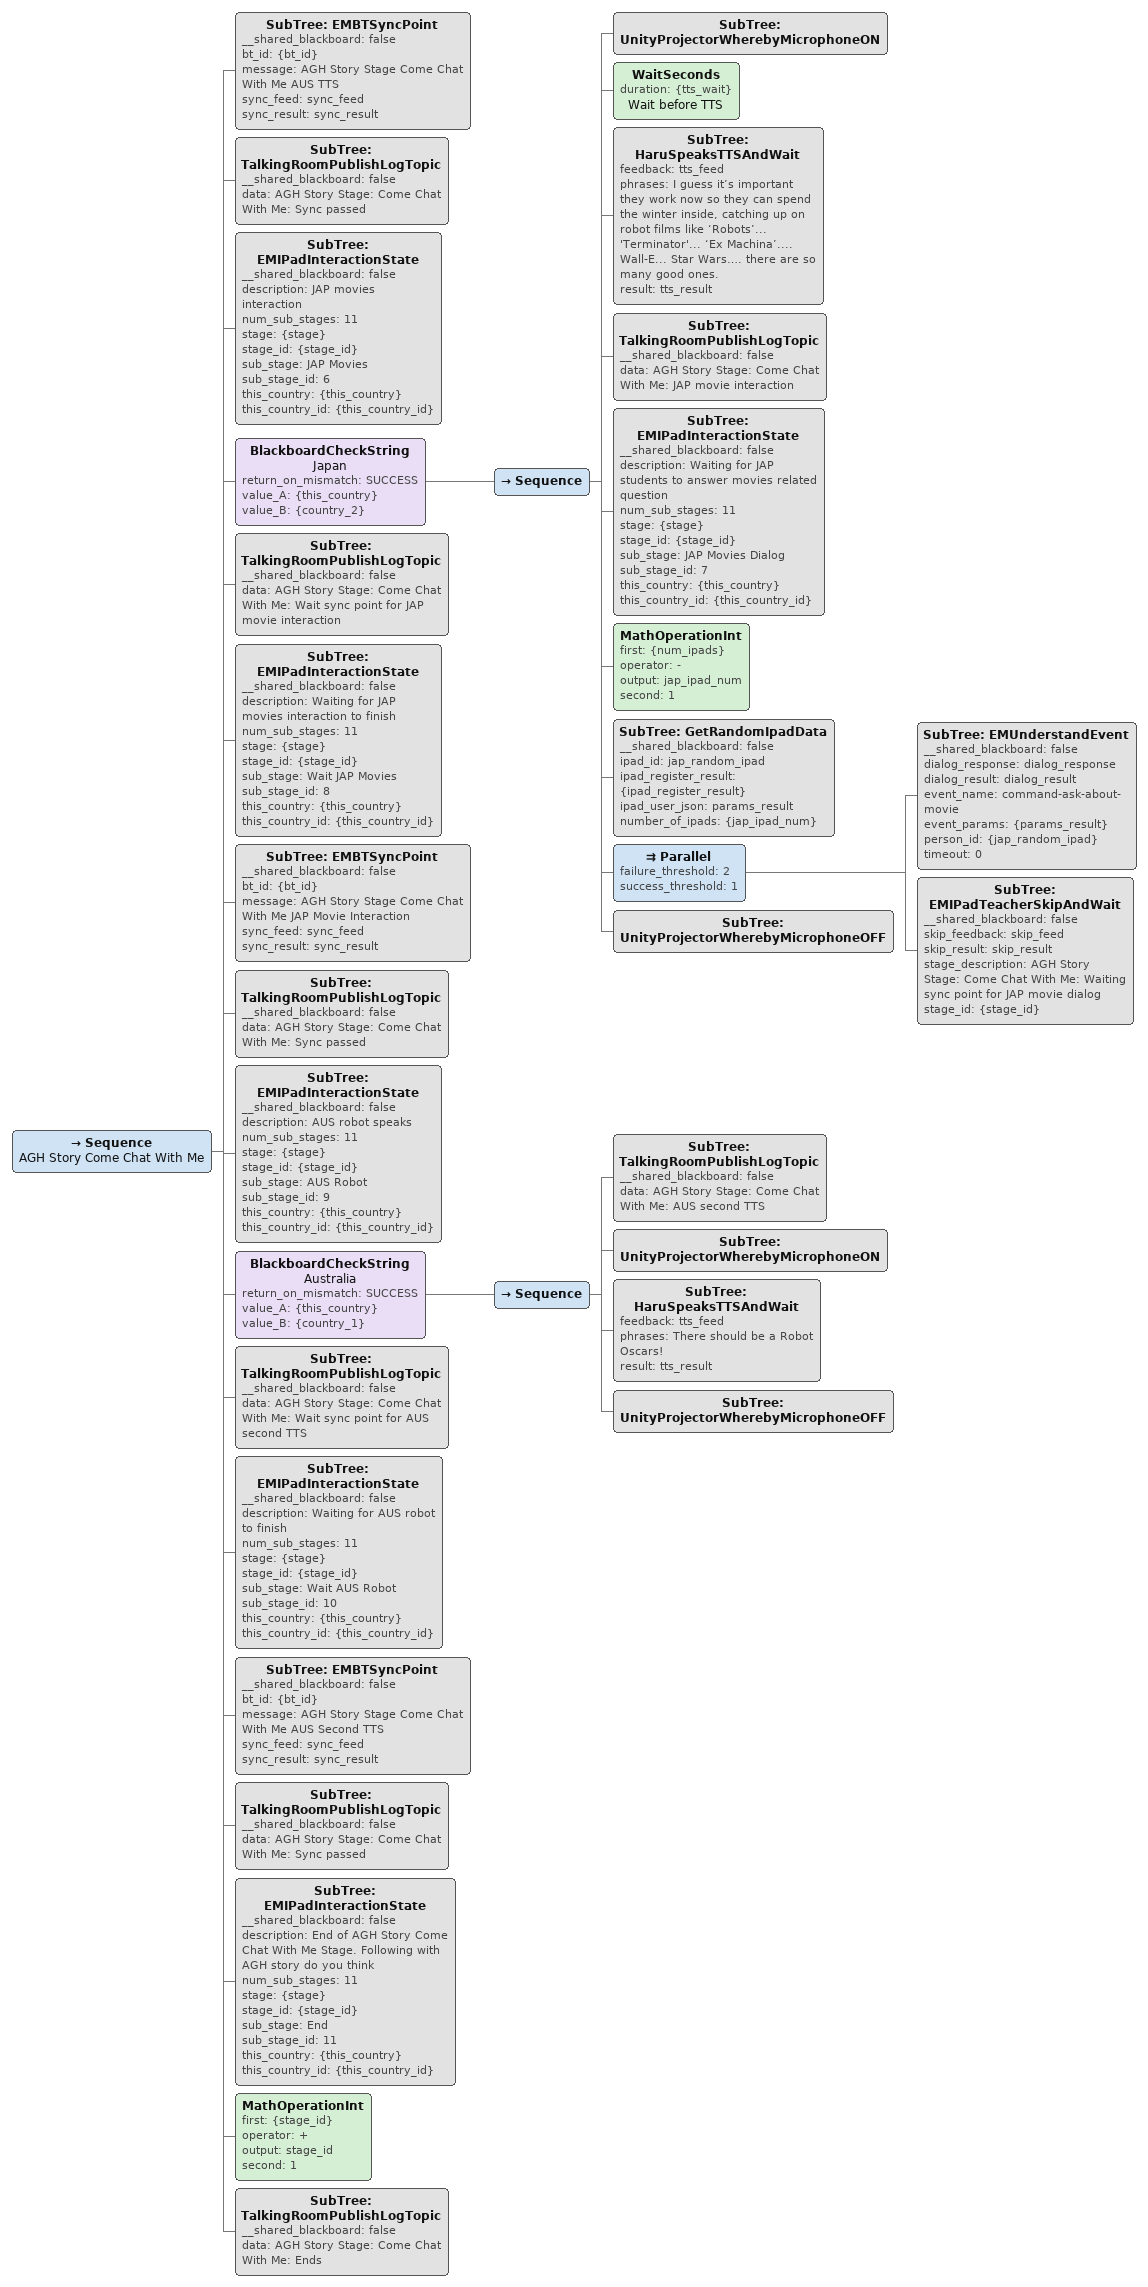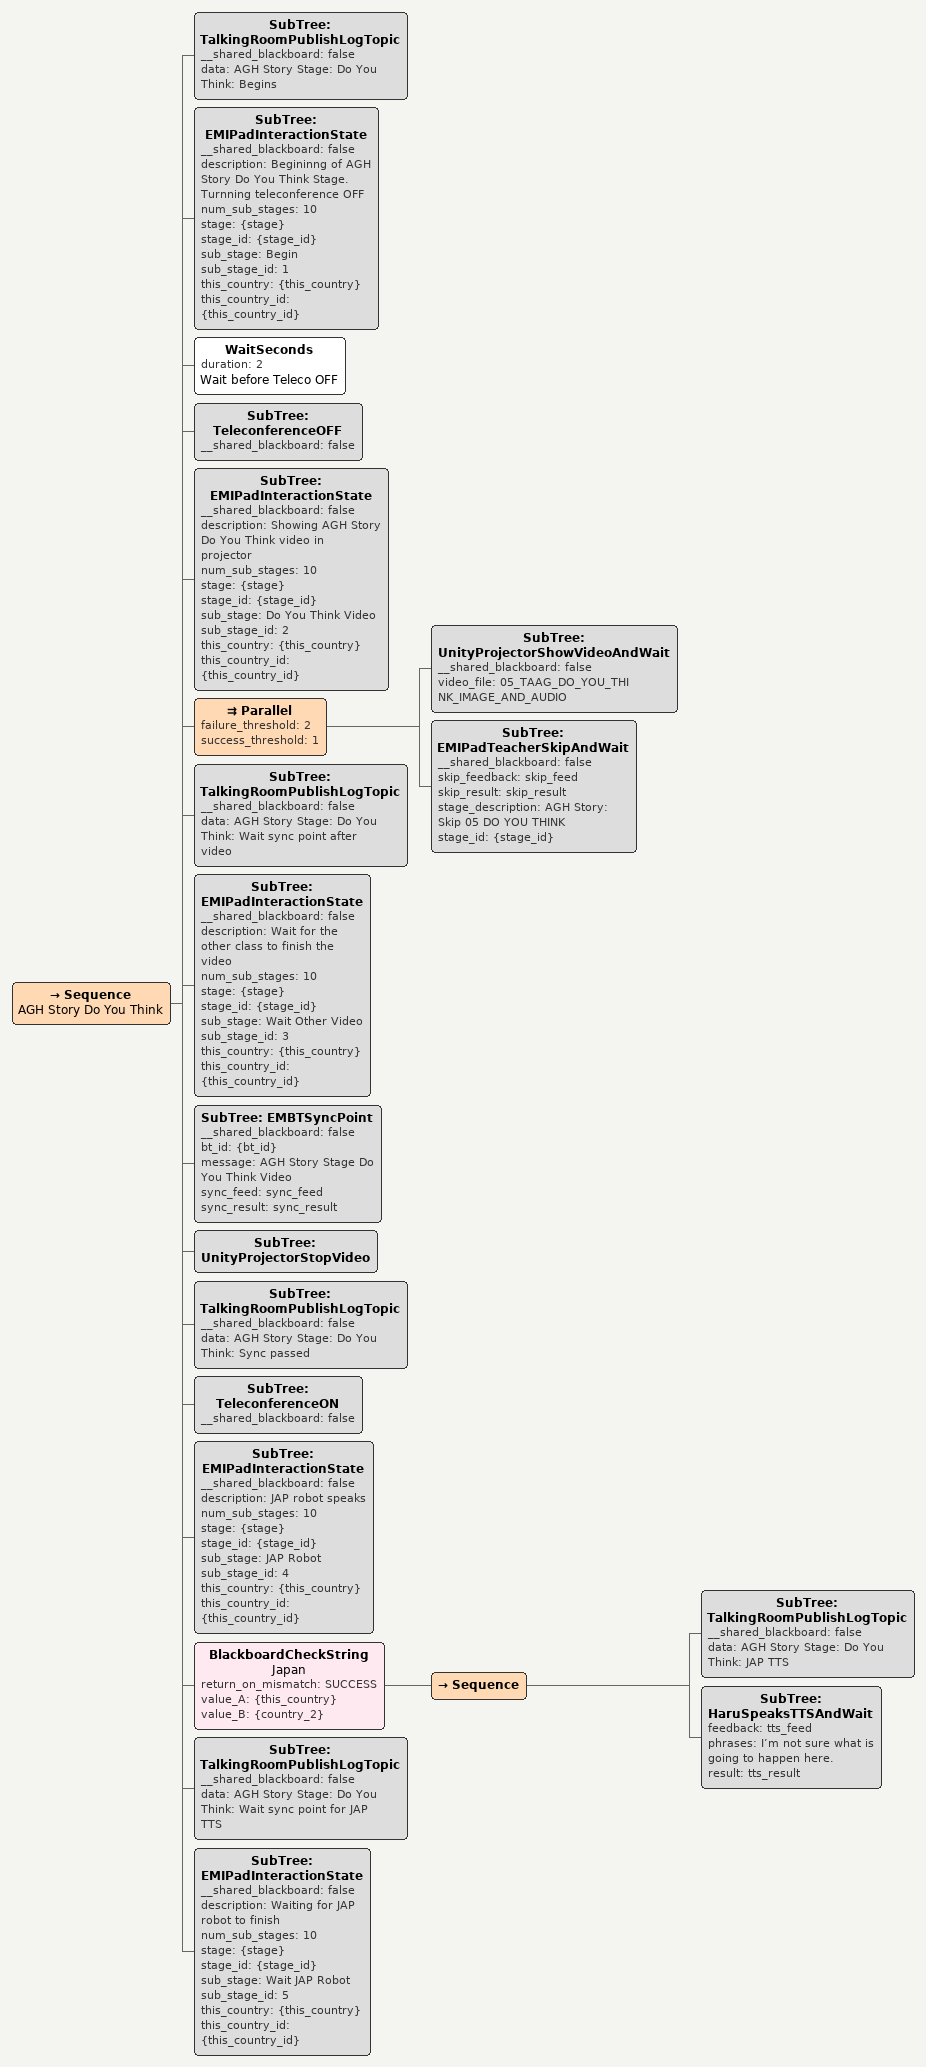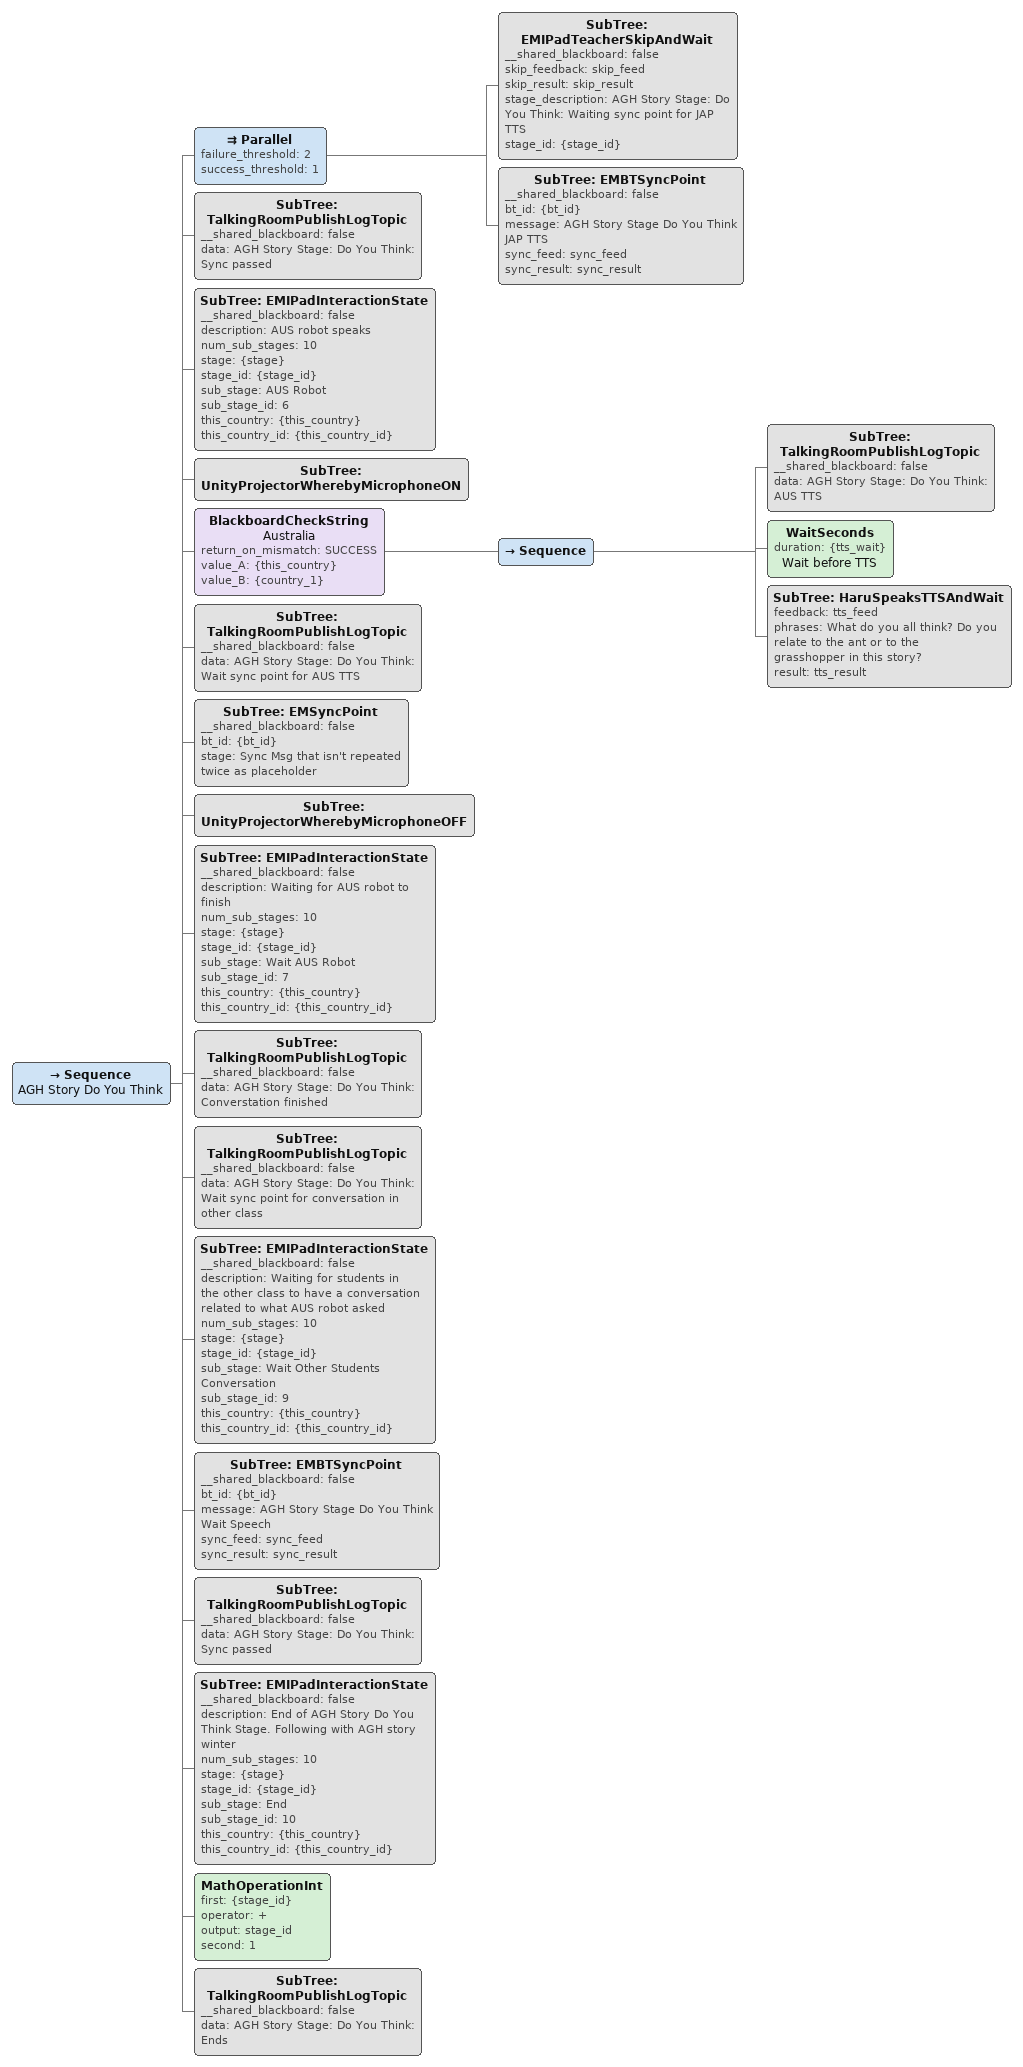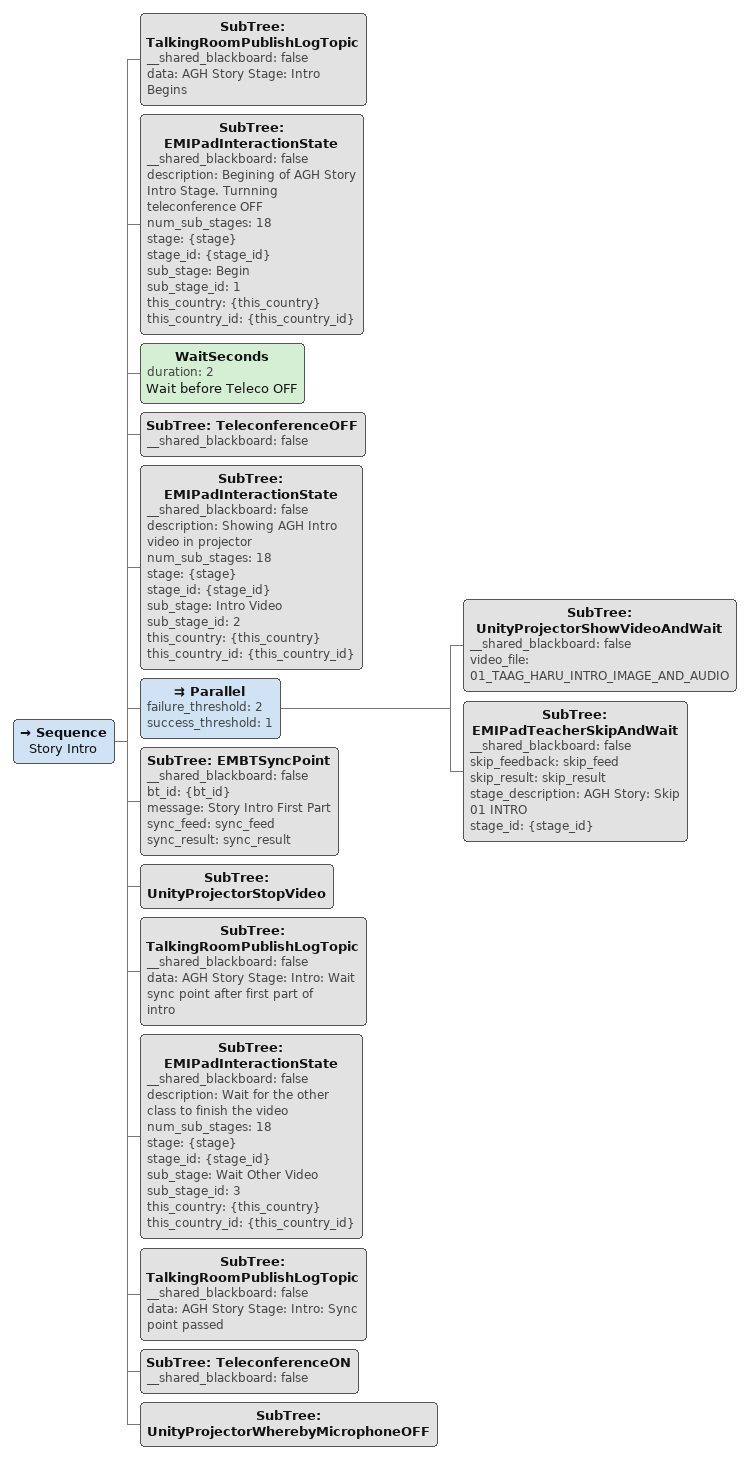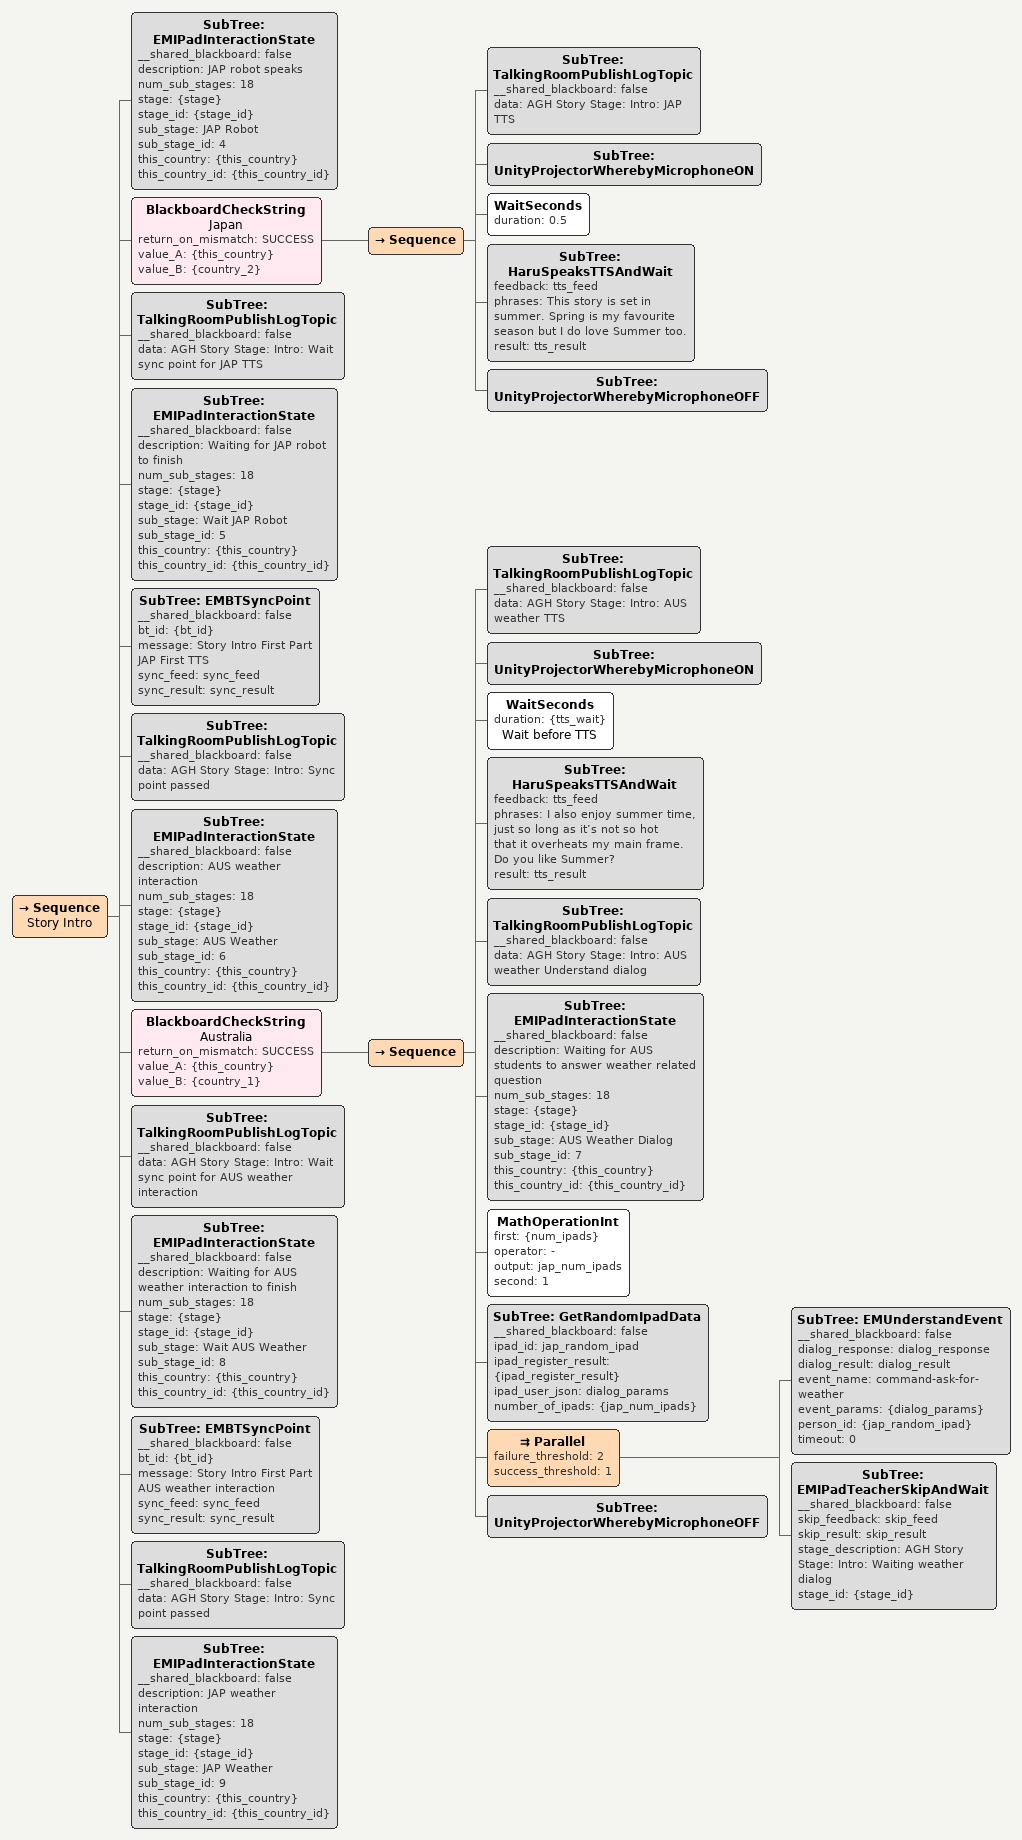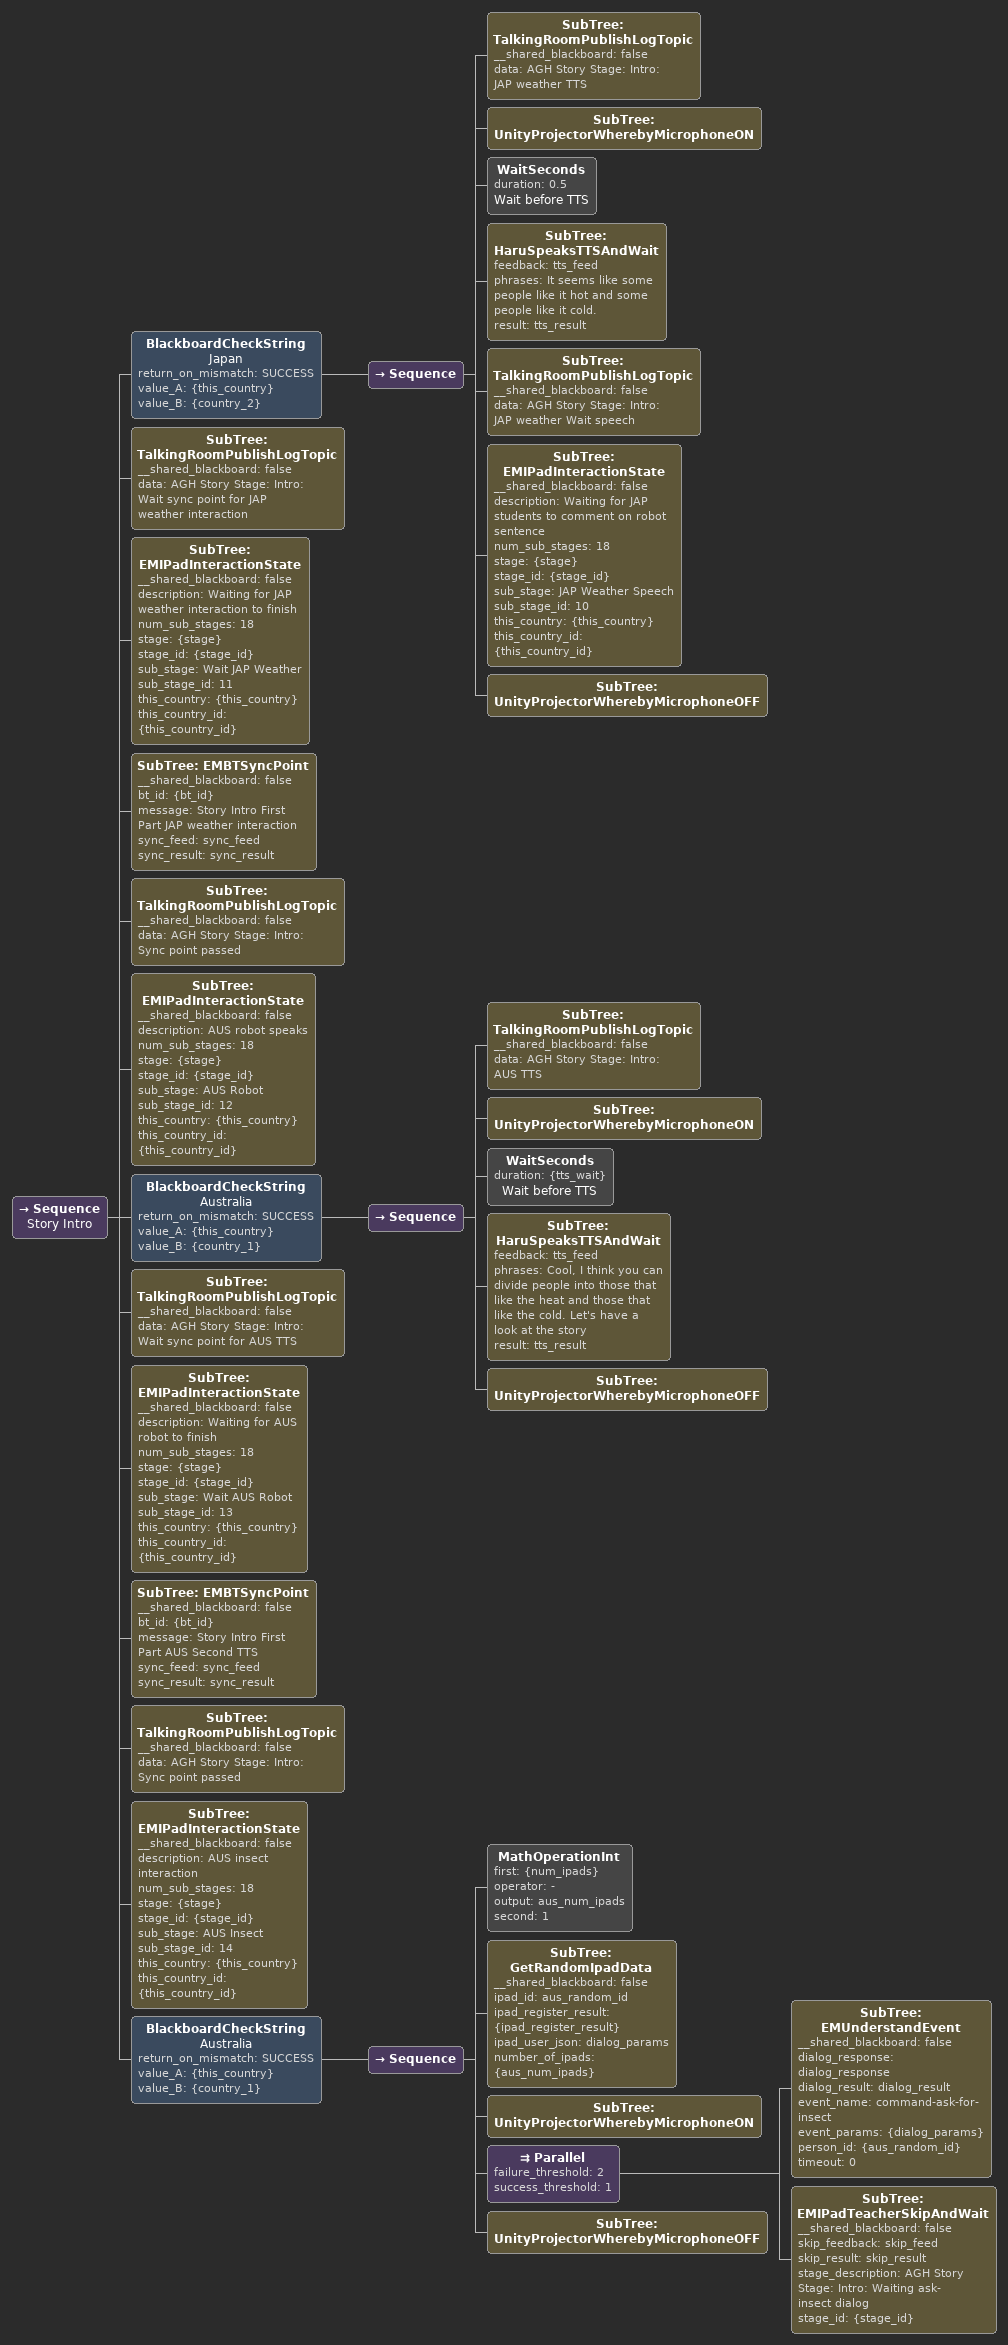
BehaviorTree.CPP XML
<Sequence name="AGH Story Come Chat With Me">
    <SubTree ID="EMBTSyncPoint" __shared_blackboard="false" bt_id="{bt_id}" message="AGH Story Stage Come Chat With Me AUS TTS" sync_feed="sync_feed" sync_result="sync_result"/>
    <SubTree ID="TalkingRoomPublishLogTopic" __shared_blackboard="false" data="AGH Story Stage: Come Chat With Me: Sync passed"/>
    <SubTree ID="EMIPadInteractionState" __shared_blackboard="false" description="JAP movies interaction" num_sub_stages="11" stage="{stage}" stage_id="{stage_id}" sub_stage="JAP Movies" sub_stage_id="6" this_country="{this_country}" this_country_id="{this_country_id}"/>
    <BlackboardCheckString name="Japan" return_on_mismatch="SUCCESS" value_A="{this_country}" value_B="{country_2}">
        <Sequence>
            <SubTree ID="UnityProjectorWherebyMicrophoneON"/>
            <WaitSeconds duration="{tts_wait}" name="Wait before TTS"/>
            <SubTree ID="HaruSpeaksTTSAndWait" feedback="tts_feed" phrases="I guess it’s important they work now so they can spend the winter inside, catching up on robot films like ‘Robots’... 'Terminator'... ‘Ex Machina’.... Wall-E... Star Wars…. there are so many good ones." result="tts_result"/>
            <SubTree ID="TalkingRoomPublishLogTopic" __shared_blackboard="false" data="AGH Story Stage: Come Chat With Me: JAP movie interaction"/>
            <SubTree ID="EMIPadInteractionState" __shared_blackboard="false" description="Waiting for JAP students to answer movies related question" num_sub_stages="11" stage="{stage}" stage_id="{stage_id}" sub_stage="JAP Movies Dialog" sub_stage_id="7" this_country="{this_country}" this_country_id="{this_country_id}"/>
            <MathOperationInt first="{num_ipads}" operator="-" output="jap_ipad_num" second="1"/>
            <SubTree ID="GetRandomIpadData" __shared_blackboard="false" ipad_id="jap_random_ipad" ipad_register_result="{ipad_register_result}" ipad_user_json="params_result" number_of_ipads="{jap_ipad_num}"/>
            <Parallel failure_threshold="2" success_threshold="1">
                <SubTree ID="EMUnderstandEvent" __shared_blackboard="false" dialog_response="dialog_response" dialog_result="dialog_result" event_name="command-ask-about-movie" event_params="{params_result}" person_id="{jap_random_ipad}" timeout="0"/>
                <SubTree ID="EMIPadTeacherSkipAndWait" __shared_blackboard="false" skip_feedback="skip_feed" skip_result="skip_result" stage_description="AGH Story Stage: Come Chat With Me: Waiting sync point for JAP movie dialog" stage_id="{stage_id}"/>
            </Parallel>
            <SubTree ID="UnityProjectorWherebyMicrophoneOFF"/>
        </Sequence>
    </BlackboardCheckString>
    <SubTree ID="TalkingRoomPublishLogTopic" __shared_blackboard="false" data="AGH Story Stage: Come Chat With Me: Wait sync point for JAP movie interaction"/>
    <SubTree ID="EMIPadInteractionState" __shared_blackboard="false" description="Waiting for JAP movies interaction to finish" num_sub_stages="11" stage="{stage}" stage_id="{stage_id}" sub_stage="Wait JAP Movies" sub_stage_id="8" this_country="{this_country}" this_country_id="{this_country_id}"/>
    <SubTree ID="EMBTSyncPoint" __shared_blackboard="false" bt_id="{bt_id}" message="AGH Story Stage Come Chat With Me JAP Movie Interaction" sync_feed="sync_feed" sync_result="sync_result"/>
    <SubTree ID="TalkingRoomPublishLogTopic" __shared_blackboard="false" data="AGH Story Stage: Come Chat With Me: Sync passed"/>
    <SubTree ID="EMIPadInteractionState" __shared_blackboard="false" description="AUS robot speaks" num_sub_stages="11" stage="{stage}" stage_id="{stage_id}" sub_stage="AUS Robot" sub_stage_id="9" this_country="{this_country}" this_country_id="{this_country_id}"/>
    <BlackboardCheckString name="Australia" return_on_mismatch="SUCCESS" value_A="{this_country}" value_B="{country_1}">
        <Sequence>
            <SubTree ID="TalkingRoomPublishLogTopic" __shared_blackboard="false" data="AGH Story Stage: Come Chat With Me: AUS second TTS"/>
            <SubTree ID="UnityProjectorWherebyMicrophoneON"/>
            <SubTree ID="HaruSpeaksTTSAndWait" feedback="tts_feed" phrases="There should be a Robot Oscars!" result="tts_result"/>
            <SubTree ID="UnityProjectorWherebyMicrophoneOFF"/>
        </Sequence>
    </BlackboardCheckString>
    <SubTree ID="TalkingRoomPublishLogTopic" __shared_blackboard="false" data="AGH Story Stage: Come Chat With Me: Wait sync point for AUS  second TTS"/>
    <SubTree ID="EMIPadInteractionState" __shared_blackboard="false" description="Waiting for AUS robot to finish" num_sub_stages="11" stage="{stage}" stage_id="{stage_id}" sub_stage="Wait AUS Robot" sub_stage_id="10" this_country="{this_country}" this_country_id="{this_country_id}"/>
    <SubTree ID="EMBTSyncPoint" __shared_blackboard="false" bt_id="{bt_id}" message="AGH Story Stage Come Chat With Me AUS Second TTS" sync_feed="sync_feed" sync_result="sync_result"/>
    <SubTree ID="TalkingRoomPublishLogTopic" __shared_blackboard="false" data="AGH Story Stage: Come Chat With Me: Sync passed"/>
    <SubTree ID="EMIPadInteractionState" __shared_blackboard="false" description="End of AGH Story Come Chat With Me Stage. Following with AGH story do you think" num_sub_stages="11" stage="{stage}" stage_id="{stage_id}" sub_stage="End" sub_stage_id="11" this_country="{this_country}" this_country_id="{this_country_id}"/>
    <MathOperationInt first="{stage_id}" operator="+" output="stage_id" second="1"/>
    <SubTree ID="TalkingRoomPublishLogTopic" __shared_blackboard="false" data="AGH Story Stage: Come Chat With Me: Ends"/>
</Sequence>

<Sequence name="AGH Story Do You Think">
    <SubTree ID="TalkingRoomPublishLogTopic" __shared_blackboard="false" data="AGH Story Stage: Do You Think: Begins"/>
    <SubTree ID="EMIPadInteractionState" __shared_blackboard="false" description="Begininng of AGH Story Do You Think Stage. Turnning teleconference OFF" num_sub_stages="10" stage="{stage}" stage_id="{stage_id}" sub_stage="Begin" sub_stage_id="1" this_country="{this_country}" this_country_id="{this_country_id}"/>
    <WaitSeconds duration="2" name="Wait before Teleco OFF"/>
    <SubTree ID="TeleconferenceOFF" __shared_blackboard="false"/>
    <SubTree ID="EMIPadInteractionState" __shared_blackboard="false" description="Showing AGH Story Do You Think video in projector" num_sub_stages="10" stage="{stage}" stage_id="{stage_id}" sub_stage="Do You Think Video" sub_stage_id="2" this_country="{this_country}" this_country_id="{this_country_id}"/>
    <Parallel failure_threshold="2" success_threshold="1">
        <SubTree ID="UnityProjectorShowVideoAndWait" __shared_blackboard="false" video_file="05_TAAG_DO_YOU_THINK_IMAGE_AND_AUDIO"/>
        <SubTree ID="EMIPadTeacherSkipAndWait" __shared_blackboard="false" skip_feedback="skip_feed" skip_result="skip_result" stage_description="AGH Story: Skip 05 DO YOU THINK" stage_id="{stage_id}"/>
    </Parallel>
    <SubTree ID="TalkingRoomPublishLogTopic" __shared_blackboard="false" data="AGH Story Stage: Do You Think: Wait sync point after video"/>
    <SubTree ID="EMIPadInteractionState" __shared_blackboard="false" description="Wait for the other class to finish the video" num_sub_stages="10" stage="{stage}" stage_id="{stage_id}" sub_stage="Wait Other Video" sub_stage_id="3" this_country="{this_country}" this_country_id="{this_country_id}"/>
    <SubTree ID="EMBTSyncPoint" __shared_blackboard="false" bt_id="{bt_id}" message="AGH Story Stage Do You Think Video" sync_feed="sync_feed" sync_result="sync_result"/>
    <SubTree ID="UnityProjectorStopVideo"/>
    <SubTree ID="TalkingRoomPublishLogTopic" __shared_blackboard="false" data="AGH Story Stage: Do You Think: Sync passed"/>
    <SubTree ID="TeleconferenceON" __shared_blackboard="false"/>
    <SubTree ID="EMIPadInteractionState" __shared_blackboard="false" description="JAP robot speaks" num_sub_stages="10" stage="{stage}" stage_id="{stage_id}" sub_stage="JAP Robot" sub_stage_id="4" this_country="{this_country}" this_country_id="{this_country_id}"/>
    <BlackboardCheckString name="Japan" return_on_mismatch="SUCCESS" value_A="{this_country}" value_B="{country_2}">
        <Sequence>
            <SubTree ID="TalkingRoomPublishLogTopic" __shared_blackboard="false" data="AGH Story Stage: Do You Think: JAP TTS"/>
            <SubTree ID="HaruSpeaksTTSAndWait" feedback="tts_feed" phrases="I’m not sure what is going to happen here." result="tts_result"/>
        </Sequence>
    </BlackboardCheckString>
    <SubTree ID="TalkingRoomPublishLogTopic" __shared_blackboard="false" data="AGH Story Stage: Do You Think: Wait sync point for JAP TTS"/>
    <SubTree ID="EMIPadInteractionState" __shared_blackboard="false" description="Waiting for JAP robot to finish" num_sub_stages="10" stage="{stage}" stage_id="{stage_id}" sub_stage="Wait JAP Robot" sub_stage_id="5" this_country="{this_country}" this_country_id="{this_country_id}"/>
</Sequence>

<Sequence name="AGH Story Do You Think">
    <Parallel failure_threshold="2" success_threshold="1">
        <SubTree ID="EMIPadTeacherSkipAndWait" __shared_blackboard="false" skip_feedback="skip_feed" skip_result="skip_result" stage_description="AGH Story Stage: Do You Think: Waiting sync point for JAP TTS" stage_id="{stage_id}"/>
        <SubTree ID="EMBTSyncPoint" __shared_blackboard="false" bt_id="{bt_id}" message="AGH Story Stage Do You Think JAP TTS" sync_feed="sync_feed" sync_result="sync_result"/>
    </Parallel>
    <SubTree ID="TalkingRoomPublishLogTopic" __shared_blackboard="false" data="AGH Story Stage: Do You Think: Sync passed"/>
    <SubTree ID="EMIPadInteractionState" __shared_blackboard="false" description="AUS robot speaks" num_sub_stages="10" stage="{stage}" stage_id="{stage_id}" sub_stage="AUS Robot" sub_stage_id="6" this_country="{this_country}" this_country_id="{this_country_id}"/>
    <SubTree ID="UnityProjectorWherebyMicrophoneON"/>
    <BlackboardCheckString name="Australia" return_on_mismatch="SUCCESS" value_A="{this_country}" value_B="{country_1}">
        <Sequence>
            <SubTree ID="TalkingRoomPublishLogTopic" __shared_blackboard="false" data="AGH Story Stage: Do You Think: AUS TTS"/>
            <WaitSeconds duration="{tts_wait}" name="Wait before TTS"/>
            <SubTree ID="HaruSpeaksTTSAndWait" feedback="tts_feed" phrases="What do you all think? Do you relate to the ant or to the grasshopper in this story?" result="tts_result"/>
        </Sequence>
    </BlackboardCheckString>
    <SubTree ID="TalkingRoomPublishLogTopic" __shared_blackboard="false" data="AGH Story Stage: Do You Think: Wait sync point for AUS TTS"/>
    <SubTree ID="EMSyncPoint" __shared_blackboard="false" bt_id="{bt_id}" stage="Sync Msg that isn't repeated twice as placeholder"/>
    <SubTree ID="UnityProjectorWherebyMicrophoneOFF"/>
    <SubTree ID="EMIPadInteractionState" __shared_blackboard="false" description="Waiting for AUS robot to finish" num_sub_stages="10" stage="{stage}" stage_id="{stage_id}" sub_stage="Wait AUS Robot" sub_stage_id="7" this_country="{this_country}" this_country_id="{this_country_id}"/>
    <SubTree ID="TalkingRoomPublishLogTopic" __shared_blackboard="false" data="AGH Story Stage: Do You Think: Converstation finished"/>
    <SubTree ID="TalkingRoomPublishLogTopic" __shared_blackboard="false" data="AGH Story Stage: Do You Think: Wait sync point for conversation in other class"/>
    <SubTree ID="EMIPadInteractionState" __shared_blackboard="false" description="Waiting for students in the other class to have a conversation related to what AUS robot asked" num_sub_stages="10" stage="{stage}" stage_id="{stage_id}" sub_stage="Wait Other Students Conversation" sub_stage_id="9" this_country="{this_country}" this_country_id="{this_country_id}"/>
    <SubTree ID="EMBTSyncPoint" __shared_blackboard="false" bt_id="{bt_id}" message="AGH Story Stage Do You Think Wait Speech" sync_feed="sync_feed" sync_result="sync_result"/>
    <SubTree ID="TalkingRoomPublishLogTopic" __shared_blackboard="false" data="AGH Story Stage: Do You Think: Sync passed"/>
    <SubTree ID="EMIPadInteractionState" __shared_blackboard="false" description="End of AGH Story Do You Think Stage. Following with AGH story winter" num_sub_stages="10" stage="{stage}" stage_id="{stage_id}" sub_stage="End" sub_stage_id="10" this_country="{this_country}" this_country_id="{this_country_id}"/>
    <MathOperationInt first="{stage_id}" operator="+" output="stage_id" second="1"/>
    <SubTree ID="TalkingRoomPublishLogTopic" __shared_blackboard="false" data="AGH Story Stage: Do You Think: Ends"/>
</Sequence>

<Sequence name="Story Intro">
    <SubTree ID="TalkingRoomPublishLogTopic" __shared_blackboard="false" data="AGH Story Stage: Intro Begins"/>
    <SubTree ID="EMIPadInteractionState" __shared_blackboard="false" description="Begining of AGH Story Intro Stage. Turnning teleconference OFF" num_sub_stages="18" stage="{stage}" stage_id="{stage_id}" sub_stage="Begin" sub_stage_id="1" this_country="{this_country}" this_country_id="{this_country_id}"/>
    <WaitSeconds duration="2" name="Wait before Teleco OFF"/>
    <SubTree ID="TeleconferenceOFF" __shared_blackboard="false"/>
    <SubTree ID="EMIPadInteractionState" __shared_blackboard="false" description="Showing AGH Intro video in projector" num_sub_stages="18" stage="{stage}" stage_id="{stage_id}" sub_stage="Intro Video" sub_stage_id="2" this_country="{this_country}" this_country_id="{this_country_id}"/>
    <Parallel failure_threshold="2" success_threshold="1">
        <SubTree ID="UnityProjectorShowVideoAndWait" __shared_blackboard="false" video_file="01_TAAG_HARU_INTRO_IMAGE_AND_AUDIO"/>
        <SubTree ID="EMIPadTeacherSkipAndWait" __shared_blackboard="false" skip_feedback="skip_feed" skip_result="skip_result" stage_description="AGH Story: Skip 01 INTRO" stage_id="{stage_id}"/>
    </Parallel>
    <SubTree ID="EMBTSyncPoint" __shared_blackboard="false" bt_id="{bt_id}" message="Story Intro First Part" sync_feed="sync_feed" sync_result="sync_result"/>
    <SubTree ID="UnityProjectorStopVideo"/>
    <SubTree ID="TalkingRoomPublishLogTopic" __shared_blackboard="false" data="AGH Story Stage: Intro: Wait sync point after first part of intro"/>
    <SubTree ID="EMIPadInteractionState" __shared_blackboard="false" description="Wait for the other class to finish the video" num_sub_stages="18" stage="{stage}" stage_id="{stage_id}" sub_stage="Wait Other Video" sub_stage_id="3" this_country="{this_country}" this_country_id="{this_country_id}"/>
    <SubTree ID="TalkingRoomPublishLogTopic" __shared_blackboard="false" data="AGH Story Stage: Intro: Sync point passed"/>
    <SubTree ID="TeleconferenceON" __shared_blackboard="false"/>
    <SubTree ID="UnityProjectorWherebyMicrophoneOFF"/>
</Sequence>

<Sequence name="Story Intro">
    <SubTree ID="EMIPadInteractionState" __shared_blackboard="false" description="JAP robot speaks" num_sub_stages="18" stage="{stage}" stage_id="{stage_id}" sub_stage="JAP Robot" sub_stage_id="4" this_country="{this_country}" this_country_id="{this_country_id}"/>
    <BlackboardCheckString name="Japan" return_on_mismatch="SUCCESS" value_A="{this_country}" value_B="{country_2}">
        <Sequence>
            <SubTree ID="TalkingRoomPublishLogTopic" __shared_blackboard="false" data="AGH Story Stage: Intro: JAP TTS"/>
            <SubTree ID="UnityProjectorWherebyMicrophoneON"/>
            <WaitSeconds duration="0.5"/>
            <SubTree ID="HaruSpeaksTTSAndWait" feedback="tts_feed" phrases="This story is set in summer. Spring is my favourite season but I do love Summer too." result="tts_result"/>
            <SubTree ID="UnityProjectorWherebyMicrophoneOFF"/>
        </Sequence>
    </BlackboardCheckString>
    <SubTree ID="TalkingRoomPublishLogTopic" __shared_blackboard="false" data="AGH Story Stage: Intro: Wait sync point for JAP TTS"/>
    <SubTree ID="EMIPadInteractionState" __shared_blackboard="false" description="Waiting for JAP robot to finish" num_sub_stages="18" stage="{stage}" stage_id="{stage_id}" sub_stage="Wait JAP Robot" sub_stage_id="5" this_country="{this_country}" this_country_id="{this_country_id}"/>
    <SubTree ID="EMBTSyncPoint" __shared_blackboard="false" bt_id="{bt_id}" message="Story Intro First Part JAP First TTS" sync_feed="sync_feed" sync_result="sync_result"/>
    <SubTree ID="TalkingRoomPublishLogTopic" __shared_blackboard="false" data="AGH Story Stage: Intro: Sync point passed"/>
    <SubTree ID="EMIPadInteractionState" __shared_blackboard="false" description="AUS weather interaction" num_sub_stages="18" stage="{stage}" stage_id="{stage_id}" sub_stage="AUS Weather" sub_stage_id="6" this_country="{this_country}" this_country_id="{this_country_id}"/>
    <BlackboardCheckString name="Australia" return_on_mismatch="SUCCESS" value_A="{this_country}" value_B="{country_1}">
        <Sequence>
            <SubTree ID="TalkingRoomPublishLogTopic" __shared_blackboard="false" data="AGH Story Stage: Intro: AUS weather TTS"/>
            <SubTree ID="UnityProjectorWherebyMicrophoneON"/>
            <WaitSeconds duration="{tts_wait}" name="Wait before TTS"/>
            <SubTree ID="HaruSpeaksTTSAndWait" feedback="tts_feed" phrases="I also enjoy summer time, just so long as it’s not so hot that it overheats my main frame. Do you like Summer?" result="tts_result"/>
            <SubTree ID="TalkingRoomPublishLogTopic" __shared_blackboard="false" data="AGH Story Stage: Intro: AUS weather Understand dialog"/>
            <SubTree ID="EMIPadInteractionState" __shared_blackboard="false" description="Waiting for AUS students to answer weather related question" num_sub_stages="18" stage="{stage}" stage_id="{stage_id}" sub_stage="AUS Weather Dialog" sub_stage_id="7" this_country="{this_country}" this_country_id="{this_country_id}"/>
            <MathOperationInt first="{num_ipads}" operator="-" output="jap_num_ipads" second="1"/>
            <SubTree ID="GetRandomIpadData" __shared_blackboard="false" ipad_id="jap_random_ipad" ipad_register_result="{ipad_register_result}" ipad_user_json="dialog_params" number_of_ipads="{jap_num_ipads}"/>
            <Parallel failure_threshold="2" success_threshold="1">
                <SubTree ID="EMUnderstandEvent" __shared_blackboard="false" dialog_response="dialog_response" dialog_result="dialog_result" event_name="command-ask-for-weather" event_params="{dialog_params}" person_id="{jap_random_ipad}" timeout="0"/>
                <SubTree ID="EMIPadTeacherSkipAndWait" __shared_blackboard="false" skip_feedback="skip_feed" skip_result="skip_result" stage_description="AGH Story Stage: Intro: Waiting weather dialog" stage_id="{stage_id}"/>
            </Parallel>
            <SubTree ID="UnityProjectorWherebyMicrophoneOFF"/>
        </Sequence>
    </BlackboardCheckString>
    <SubTree ID="TalkingRoomPublishLogTopic" __shared_blackboard="false" data="AGH Story Stage: Intro: Wait sync point for AUS weather interaction"/>
    <SubTree ID="EMIPadInteractionState" __shared_blackboard="false" description="Waiting for AUS weather interaction to finish" num_sub_stages="18" stage="{stage}" stage_id="{stage_id}" sub_stage="Wait AUS Weather" sub_stage_id="8" this_country="{this_country}" this_country_id="{this_country_id}"/>
    <SubTree ID="EMBTSyncPoint" __shared_blackboard="false" bt_id="{bt_id}" message="Story Intro First Part AUS weather interaction" sync_feed="sync_feed" sync_result="sync_result"/>
    <SubTree ID="TalkingRoomPublishLogTopic" __shared_blackboard="false" data="AGH Story Stage: Intro: Sync point passed"/>
    <SubTree ID="EMIPadInteractionState" __shared_blackboard="false" description="JAP weather interaction" num_sub_stages="18" stage="{stage}" stage_id="{stage_id}" sub_stage="JAP Weather" sub_stage_id="9" this_country="{this_country}" this_country_id="{this_country_id}"/>
</Sequence>

<Sequence name="Story Intro">
    <BlackboardCheckString name="Japan" return_on_mismatch="SUCCESS" value_A="{this_country}" value_B="{country_2}">
        <Sequence>
            <SubTree ID="TalkingRoomPublishLogTopic" __shared_blackboard="false" data="AGH Story Stage: Intro: JAP weather TTS"/>
            <SubTree ID="UnityProjectorWherebyMicrophoneON"/>
            <WaitSeconds duration="0.5" name="Wait before TTS"/>
            <SubTree ID="HaruSpeaksTTSAndWait" feedback="tts_feed" phrases="It seems like some people like it hot and some people like it cold." result="tts_result"/>
            <SubTree ID="TalkingRoomPublishLogTopic" __shared_blackboard="false" data="AGH Story Stage: Intro: JAP weather Wait speech"/>
            <SubTree ID="EMIPadInteractionState" __shared_blackboard="false" description="Waiting for JAP students to comment on robot sentence" num_sub_stages="18" stage="{stage}" stage_id="{stage_id}" sub_stage="JAP Weather Speech" sub_stage_id="10" this_country="{this_country}" this_country_id="{this_country_id}"/>
            <SubTree ID="UnityProjectorWherebyMicrophoneOFF"/>
        </Sequence>
    </BlackboardCheckString>
    <SubTree ID="TalkingRoomPublishLogTopic" __shared_blackboard="false" data="AGH Story Stage: Intro: Wait sync point for JAP weather interaction"/>
    <SubTree ID="EMIPadInteractionState" __shared_blackboard="false" description="Waiting for JAP weather interaction to finish" num_sub_stages="18" stage="{stage}" stage_id="{stage_id}" sub_stage="Wait JAP Weather" sub_stage_id="11" this_country="{this_country}" this_country_id="{this_country_id}"/>
    <SubTree ID="EMBTSyncPoint" __shared_blackboard="false" bt_id="{bt_id}" message="Story Intro First Part JAP weather interaction" sync_feed="sync_feed" sync_result="sync_result"/>
    <SubTree ID="TalkingRoomPublishLogTopic" __shared_blackboard="false" data="AGH Story Stage: Intro: Sync point passed"/>
    <SubTree ID="EMIPadInteractionState" __shared_blackboard="false" description="AUS robot speaks" num_sub_stages="18" stage="{stage}" stage_id="{stage_id}" sub_stage="AUS Robot" sub_stage_id="12" this_country="{this_country}" this_country_id="{this_country_id}"/>
    <BlackboardCheckString name="Australia" return_on_mismatch="SUCCESS" value_A="{this_country}" value_B="{country_1}">
        <Sequence>
            <SubTree ID="TalkingRoomPublishLogTopic" __shared_blackboard="false" data="AGH Story Stage: Intro: AUS TTS"/>
            <SubTree ID="UnityProjectorWherebyMicrophoneON"/>
            <WaitSeconds duration="{tts_wait}" name="Wait before TTS"/>
            <SubTree ID="HaruSpeaksTTSAndWait" feedback="tts_feed" phrases="Cool, I think you can divide people into those that like the heat and those that like the cold. Let's have a look at the story" result="tts_result"/>
            <SubTree ID="UnityProjectorWherebyMicrophoneOFF"/>
        </Sequence>
    </BlackboardCheckString>
    <SubTree ID="TalkingRoomPublishLogTopic" __shared_blackboard="false" data="AGH Story Stage: Intro: Wait sync point for AUS TTS"/>
    <SubTree ID="EMIPadInteractionState" __shared_blackboard="false" description="Waiting for AUS robot to finish" num_sub_stages="18" stage="{stage}" stage_id="{stage_id}" sub_stage="Wait AUS Robot" sub_stage_id="13" this_country="{this_country}" this_country_id="{this_country_id}"/>
    <SubTree ID="EMBTSyncPoint" __shared_blackboard="false" bt_id="{bt_id}" message="Story Intro First Part AUS Second TTS" sync_feed="sync_feed" sync_result="sync_result"/>
    <SubTree ID="TalkingRoomPublishLogTopic" __shared_blackboard="false" data="AGH Story Stage: Intro: Sync point passed"/>
    <SubTree ID="EMIPadInteractionState" __shared_blackboard="false" description="AUS insect interaction" num_sub_stages="18" stage="{stage}" stage_id="{stage_id}" sub_stage="AUS Insect" sub_stage_id="14" this_country="{this_country}" this_country_id="{this_country_id}"/>
    <BlackboardCheckString name="Australia" return_on_mismatch="SUCCESS" value_A="{this_country}" value_B="{country_1}">
        <Sequence>
            <MathOperationInt first="{num_ipads}" operator="-" output="aus_num_ipads" second="1"/>
            <SubTree ID="GetRandomIpadData" __shared_blackboard="false" ipad_id="aus_random_id" ipad_register_result="{ipad_register_result}" ipad_user_json="dialog_params" number_of_ipads="{aus_num_ipads}"/>
            <SubTree ID="UnityProjectorWherebyMicrophoneON"/>
            <Parallel failure_threshold="2" success_threshold="1">
                <SubTree ID="EMUnderstandEvent" __shared_blackboard="false" dialog_response="dialog_response" dialog_result="dialog_result" event_name="command-ask-for-insect" event_params="{dialog_params}" person_id="{aus_random_id}" timeout="0"/>
                <SubTree ID="EMIPadTeacherSkipAndWait" __shared_blackboard="false" skip_feedback="skip_feed" skip_result="skip_result" stage_description="AGH Story Stage: Intro: Waiting ask-insect dialog" stage_id="{stage_id}"/>
            </Parallel>
            <SubTree ID="UnityProjectorWherebyMicrophoneOFF"/>
        </Sequence>
    </BlackboardCheckString>
</Sequence>
